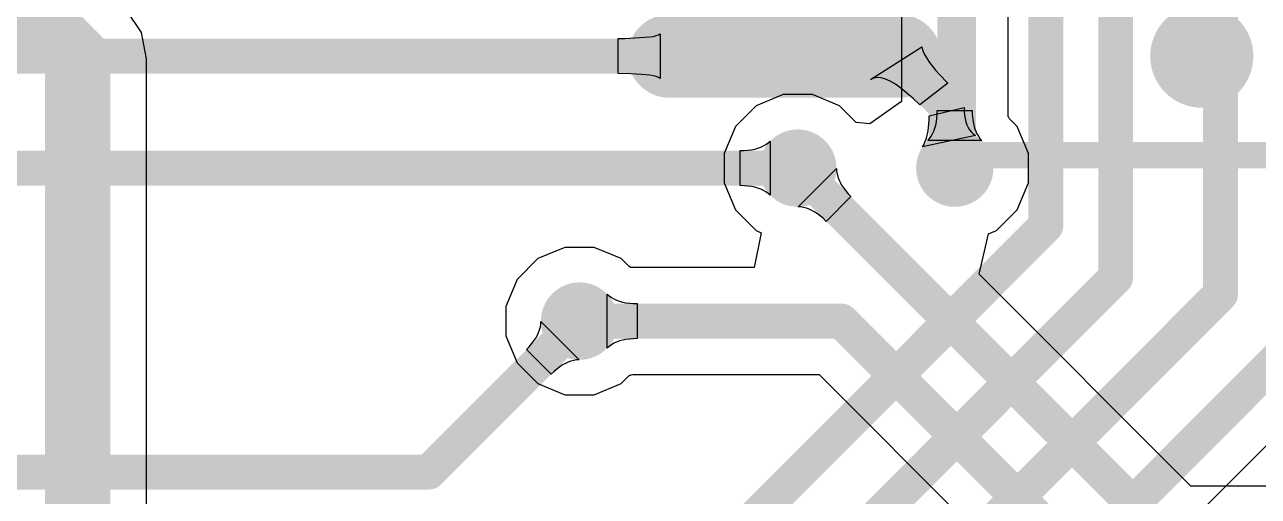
# Model space of a CAD drawing. Header units: millimetres. Extents: x -27 to 79, y -14 to 66.
# Drawn here: x 52.73 to 59.9, y 20.01 to 22.75 of the extents above; entities that cross this region are included whole.
import ezdxf

# ---------------------------------------------------------------- set-up
doc = ezdxf.new("R2010")
doc.units = ezdxf.units.MM
for name, color, linetype in [('BottomLayer', 5, 'Continuous'), ('TopLayer', 1, 'Continuous'), ('TopOverlay', 2, 'Continuous'), ('TopPaste', 8, 'Continuous'), ('TopSolder', 216, 'Continuous'), ('ViaHoleLayer', 16, 'Continuous')]:
    doc.layers.add(name, color=color, linetype=linetype)

msp = doc.modelspace()

# ---------------------------------------------------------------- hatches: boundary and pattern name
at = {"layer": 'BottomLayer'}
h = msp.add_hatch(color=5, dxfattribs=at)
edge = h.paths.add_edge_path()
edge.add_arc((57.2247, 21.9187), 0.225, 0, 360)
h = msp.add_hatch(color=5, dxfattribs=at)
edge = h.paths.add_edge_path()
edge.add_arc((58.1381, 21.9187), 0.225, 0, 360)
h = msp.add_hatch(color=5, dxfattribs=at)
edge = h.paths.add_edge_path()
edge.add_arc((55.9547, 21.0297), 0.225, 0, 360)
at = {"layer": 'TopLayer'}
h = msp.add_hatch(color=1, dxfattribs=at)
edge = h.paths.add_edge_path()
edge.add_arc((57.8166, 22.5697), 0.14, 270, 450)
edge.add_line((57.8166, 22.7097), (56.4766, 22.7097))
edge.add_arc((56.4766, 22.5697), 0.14, 90, 270)
edge.add_line((56.4766, 22.4296), (57.8166, 22.4296))
h = msp.add_hatch(color=1, dxfattribs=at)
edge = h.paths.add_edge_path()
edge.add_arc((57.2247, 21.9187), 0.225, 0, 360)
h = msp.add_hatch(color=1, dxfattribs=at)
edge = h.paths.add_edge_path()
edge.add_arc((58.1381, 21.9187), 0.225, 0, 360)
h = msp.add_hatch(color=1, dxfattribs=at)
edge = h.paths.add_edge_path()
edge.add_arc((55.9547, 21.0297), 0.225, 0, 360)
at = {"layer": 'TopPaste'}
h = msp.add_hatch(color=8, dxfattribs=at)
edge = h.paths.add_edge_path()
edge.add_arc((57.8166, 22.5697), 0.14, 270, 450)
edge.add_line((57.8166, 22.7097), (56.4766, 22.7097))
edge.add_arc((56.4766, 22.5697), 0.14, 90, 270)
edge.add_line((56.4766, 22.4296), (57.8166, 22.4296))
at = {"layer": 'TopSolder'}
h = msp.add_hatch(color=216, dxfattribs=at)
edge = h.paths.add_edge_path()
edge.add_arc((57.8166, 22.5697), 0.2416, 270, 450)
edge.add_line((57.8166, 22.8113), (56.4766, 22.8113))
edge.add_arc((56.4766, 22.5697), 0.2416, 90, 270)
edge.add_line((56.4766, 22.328), (57.8166, 22.328))
at = {"layer": 'ViaHoleLayer'}
h = msp.add_hatch(color=16, dxfattribs=at)
edge = h.paths.add_edge_path()
edge.add_arc((57.2247, 21.9187), 0.1, 0, 360)
h = msp.add_hatch(color=16, dxfattribs=at)
edge = h.paths.add_edge_path()
edge.add_arc((58.1381, 21.9187), 0.1, 0, 360)
h = msp.add_hatch(color=16, dxfattribs=at)
edge = h.paths.add_edge_path()
edge.add_arc((55.9547, 21.0297), 0.1, 0, 360)

# ---------------------------------------------------------------- linework, layer by layer
at = {"layer": 'BottomLayer'}
for p, q in [((58.4488, 22.2281), (58.4488, 24.1802)), ((57.8273, 24.0515), (57.8273, 22.3055)), ((53.4045, 22.7073), (53.3175, 22.8375)), ((53.4351, 22.5537), (53.4045, 22.7073)), ((53.4351, 18.7044), (53.4351, 22.5537)), ((57.1395, 22.3468), (56.9821, 22.2817)), ((57.3098, 22.3468), (57.1395, 22.3468)), ((57.4672, 22.2817), (57.3098, 22.3468)), ((56.9821, 22.2817), (56.8616, 22.1612)), ((57.5646, 22.1842), (57.4672, 22.2817)), ((57.8273, 22.3055), (57.6444, 22.1755)), ((57.6444, 22.1755), (57.5646, 22.1842)), ((58.0275, 22.1687), (58.0314, 22.1881)), ((58.0314, 22.1881), (58.0342, 22.2089)), ((58.0342, 22.2089), (58.0359, 22.231)), ((58.0359, 22.231), (58.0365, 22.2544)), ((58.0365, 22.2544), (58.2397, 22.2544)), ((58.2397, 22.2544), (58.2402, 22.231)), ((58.2402, 22.231), (58.2447, 22.1881)), ((58.2447, 22.1881), (58.2486, 22.1687)), ((58.4497, 22.2193), (58.4488, 22.2281)), ((58.4502, 22.2168), (58.4497, 22.2193)), ((58.4506, 22.2156), (58.4502, 22.2168)), ((58.4513, 22.2144), (58.4506, 22.2156)), ((58.4518, 22.2137), (58.4513, 22.2144)), ((58.4522, 22.213), (58.4518, 22.2137)), ((58.4566, 22.2057), (58.4522, 22.213)), ((58.5011, 22.1612), (58.4566, 22.2057)), ((56.8616, 22.1612), (56.7965, 22.0038)), ((58.0007, 22.1039), (58.0091, 22.1181)), ((58.0091, 22.1181), (58.0163, 22.1336)), ((58.0163, 22.1336), (58.0225, 22.1505)), ((58.0225, 22.1505), (58.0275, 22.1687)), ((58.2486, 22.1687), (58.2536, 22.1505)), ((58.2536, 22.1505), (58.2598, 22.1336)), ((58.2598, 22.1336), (58.267, 22.1181)), ((58.267, 22.1181), (58.2754, 22.1039)), ((58.5663, 22.0038), (58.5011, 22.1612)), ((57.9806, 22.0793), (57.9912, 22.0909)), ((58.2956, 22.0793), (57.9806, 22.0793)), ((57.9912, 22.0909), (58.0007, 22.1039)), ((58.2754, 22.1039), (58.2849, 22.0909)), ((58.2849, 22.0909), (58.2956, 22.0793)), ((56.7965, 22.0038), (56.7965, 21.8335)), ((58.5663, 21.8335), (58.5663, 22.0038)), ((57.2269, 21.6937), (57.4496, 21.9164)), ((57.4496, 21.9164), (57.4503, 21.9007)), ((57.4503, 21.9007), (57.4528, 21.8848)), ((56.7965, 21.8335), (56.8616, 21.6761)), ((57.4528, 21.8848), (57.4569, 21.8688)), ((57.4569, 21.8688), (57.4627, 21.8527)), ((57.4627, 21.8527), (57.4703, 21.8364)), ((57.4703, 21.8364), (57.4796, 21.82)), ((58.5011, 21.6761), (58.5663, 21.8335)), ((57.5339, 21.7531), (57.3902, 21.6094)), ((57.4796, 21.82), (57.4906, 21.8035)), ((57.4906, 21.8035), (57.5033, 21.7868)), ((57.5033, 21.7868), (57.5178, 21.77)), ((57.5178, 21.77), (57.5339, 21.7531)), ((57.2426, 21.693), (57.2269, 21.6937)), ((57.2585, 21.6905), (57.2426, 21.693)), ((57.2745, 21.6864), (57.2585, 21.6905)), ((57.2906, 21.6806), (57.2745, 21.6864)), ((56.8616, 21.6761), (56.9821, 21.5556)), ((57.3069, 21.673), (57.2906, 21.6806)), ((57.3233, 21.6637), (57.3069, 21.673)), ((57.3398, 21.6527), (57.3233, 21.6637)), ((57.3733, 21.6255), (57.3398, 21.6527)), ((57.3902, 21.6094), (57.3733, 21.6255)), ((58.3806, 21.5556), (58.5011, 21.6761)), ((57.0111, 21.5436), (56.9707, 21.3404)), ((56.9821, 21.5556), (57.0111, 21.5436)), ((58.3339, 21.5363), (58.3806, 21.5556)), ((58.2801, 21.3027), (58.3339, 21.5363)), ((55.8695, 21.4578), (55.7121, 21.3927)), ((56.0398, 21.4578), (55.8695, 21.4578)), ((56.1972, 21.3927), (56.0398, 21.4578)), ((55.7121, 21.3927), (55.5916, 21.2722)), ((56.2417, 21.3482), (56.1972, 21.3927)), ((56.249, 21.3438), (56.2417, 21.3482)), ((56.2497, 21.3434), (56.249, 21.3438)), ((56.2504, 21.3429), (56.2497, 21.3434)), ((56.2516, 21.3422), (56.2504, 21.3429)), ((56.2528, 21.3418), (56.2516, 21.3422)), ((56.2584, 21.3407), (56.2528, 21.3418)), ((56.2606, 21.3404), (56.2584, 21.3407)), ((56.9707, 21.3404), (56.2606, 21.3404)), ((55.5916, 21.2722), (55.5265, 21.1148)), ((59.5124, 20.0704), (58.2801, 21.3027)), ((56.1153, 20.8722), (56.1153, 21.1872)), ((56.1153, 21.1872), (56.1269, 21.1765)), ((55.5265, 21.1148), (55.5265, 20.9445)), ((56.1269, 21.1765), (56.1399, 21.167)), ((56.1399, 21.167), (56.1541, 21.1586)), ((56.1541, 21.1586), (56.1696, 21.1514)), ((56.1696, 21.1514), (56.1865, 21.1452)), ((56.1865, 21.1452), (56.2047, 21.1402)), ((56.2047, 21.1402), (56.2241, 21.1363)), ((56.2241, 21.1363), (56.2449, 21.1335)), ((56.2449, 21.1335), (56.267, 21.1318)), ((56.267, 21.1318), (56.2904, 21.1313)), ((56.2904, 21.1313), (56.2904, 20.9281)), ((55.5265, 20.9445), (55.5916, 20.7871)), ((56.1399, 20.8923), (56.1269, 20.8828)), ((56.1541, 20.9007), (56.1399, 20.8923)), ((56.1696, 20.9079), (56.1541, 20.9007)), ((56.1865, 20.9141), (56.1696, 20.9079)), ((56.2047, 20.9191), (56.1865, 20.9141)), ((56.2241, 20.923), (56.2047, 20.9191)), ((56.267, 20.9275), (56.2241, 20.923)), ((56.2904, 20.9281), (56.267, 20.9275)), ((56.1269, 20.8828), (56.1153, 20.8722)), ((55.5916, 20.7871), (55.7121, 20.6666)), ((56.1972, 20.6666), (56.2417, 20.7111)), ((56.2417, 20.7111), (56.249, 20.7155)), ((56.249, 20.7155), (56.2497, 20.7159)), ((56.2497, 20.7159), (56.2504, 20.7164)), ((56.2504, 20.7164), (56.2516, 20.7171)), ((56.2516, 20.7171), (56.2528, 20.7175)), ((56.2528, 20.7175), (56.2553, 20.718)), ((56.2553, 20.718), (56.2641, 20.7189)), ((56.2641, 20.7189), (57.3499, 20.7189)), ((57.3499, 20.7189), (59.8207, 18.2481)), ((55.7121, 20.6666), (55.8695, 20.6015)), ((56.0398, 20.6015), (56.1972, 20.6666)), ((55.8695, 20.6015), (56.0398, 20.6015)), ((65.0432, 20.0704), (59.5124, 20.0704))]:
    msp.add_line(p, q, dxfattribs=at)
for points, const_width in [([(58.1381, 21.9187), (58.1381, 24.1802)], 0.2032), ([(52.1447, 23.4427), (53.0337, 22.5537)], 0.381), ([(53.0337, 18.6167), (53.0337, 22.5537)], 0.381), ([(57.2247, 21.9187), (59.3837, 19.7597)], 0.2032), ([(55.9547, 21.0297), (57.4787, 21.0297)], 0.2032), ([(57.4787, 21.0297), (60.0405, 18.4678)], 0.2032)]:
    msp.add_lwpolyline(points, dxfattribs=dict(at, const_width=const_width))
for points, const_width in [([(52.9384, 22.5537, 1), (53.1289, 22.5537, 1)], 0.1905), ([(52.9384, 22.5537, 1), (53.1289, 22.5537, 1)], 0.1905), ([(57.1739, 21.9187, 1), (57.2755, 21.9187, 1)], 0.1016), ([(58.0873, 21.9187, 1), (58.1889, 21.9187, 1)], 0.1016), ([(55.9039, 21.0297, 1), (56.0055, 21.0297, 1)], 0.1016), ([(57.4279, 21.0297, 1), (57.5295, 21.0297, 1)], 0.1016), ([(57.4279, 21.0297, 1), (57.5295, 21.0297, 1)], 0.1016)]:
    msp.add_lwpolyline(points, format="xyb", close=True, dxfattribs=dict(at, const_width=const_width))
at = {"layer": 'TopLayer'}
for p, q in [((56.384, 22.6847), (56.4003, 22.6888)), ((56.4003, 22.6888), (56.4134, 22.6935)), ((56.4134, 22.6935), (56.4232, 22.6987)), ((56.4232, 22.6987), (56.4232, 22.4406)), ((56.179, 22.6713), (56.218, 22.6715)), ((56.179, 22.4681), (56.179, 22.6713)), ((56.218, 22.6715), (56.3644, 22.6811)), ((56.3644, 22.6811), (56.384, 22.6847)), ((57.6481, 22.4331), (57.9457, 22.6231)), ((57.9457, 22.6231), (57.9498, 22.6076)), ((57.9498, 22.6076), (57.9564, 22.5909)), ((57.9564, 22.5909), (57.9655, 22.5729)), ((57.9655, 22.5729), (57.977, 22.5536)), ((57.977, 22.5536), (57.9909, 22.5332)), ((57.9909, 22.5332), (58.0261, 22.4884)), ((58.0261, 22.4884), (58.0474, 22.4642)), ((56.2538, 22.467), (56.179, 22.4681)), ((56.3156, 22.4637), (56.2538, 22.467)), ((56.3644, 22.4582), (56.3156, 22.4637)), ((56.384, 22.4546), (56.3644, 22.4582)), ((56.4003, 22.4505), (56.384, 22.4546)), ((56.4134, 22.4459), (56.4003, 22.4505)), ((56.4232, 22.4406), (56.4134, 22.4459)), ((57.6665, 22.4415), (57.6481, 22.4331)), ((57.6871, 22.4447), (57.6665, 22.4415)), ((57.71, 22.4429), (57.6871, 22.4447)), ((57.7353, 22.4359), (57.71, 22.4429)), ((57.7629, 22.4238), (57.7353, 22.4359)), ((57.7928, 22.4065), (57.7629, 22.4238)), ((57.825, 22.3842), (57.7928, 22.4065)), ((58.0972, 22.412), (57.9355, 22.2863)), ((58.0474, 22.4642), (58.0972, 22.412)), ((57.8964, 22.3241), (57.825, 22.3842)), ((57.9355, 22.2863), (57.8964, 22.3241)), ((57.9892, 22.2224), (58.1924, 22.272)), ((58.1924, 22.272), (58.1931, 22.2485)), ((57.9877, 22.1765), (57.9888, 22.1989)), ((57.9888, 22.1989), (57.9892, 22.2224)), ((58.1931, 22.2485), (58.1951, 22.2266)), ((58.1951, 22.2266), (58.1984, 22.2063)), ((58.1984, 22.2063), (58.203, 22.1876)), ((58.203, 22.1876), (58.2089, 22.1704)), ((57.9752, 22.0997), (57.9795, 22.1171)), ((57.9795, 22.1171), (57.983, 22.1356)), ((57.983, 22.1356), (57.9877, 22.1765)), ((58.2089, 22.1704), (58.2162, 22.1549)), ((58.2162, 22.1549), (58.2247, 22.141)), ((58.2247, 22.141), (58.2346, 22.1287)), ((58.2346, 22.1287), (58.2458, 22.1179)), ((58.2458, 22.1179), (58.2583, 22.1088)), ((56.9928, 22.0342), (57.0097, 22.0404)), ((57.0097, 22.0404), (57.0252, 22.0476)), ((57.0252, 22.0476), (57.0394, 22.056)), ((57.0394, 22.056), (57.0524, 22.0655)), ((57.0524, 22.0655), (57.064, 22.0762)), ((57.064, 22.0762), (57.064, 21.7612)), ((58.2583, 22.1088), (57.9503, 22.0427)), ((57.9503, 22.0427), (57.9577, 22.0551)), ((57.9577, 22.0551), (57.9643, 22.0687)), ((57.9643, 22.0687), (57.9702, 22.0836)), ((57.9702, 22.0836), (57.9752, 22.0997)), ((56.8889, 22.0203), (56.9123, 22.0208)), ((56.8889, 21.8171), (56.8889, 22.0203)), ((56.9123, 22.0208), (56.9552, 22.0253)), ((56.9552, 22.0253), (56.9746, 22.0292)), ((56.9746, 22.0292), (56.9928, 22.0342)), ((56.9123, 21.8165), (56.8889, 21.8171)), ((56.9344, 21.8148), (56.9123, 21.8165)), ((56.9552, 21.812), (56.9344, 21.8148)), ((56.9746, 21.8081), (56.9552, 21.812)), ((56.9928, 21.8031), (56.9746, 21.8081)), ((57.0097, 21.7969), (56.9928, 21.8031)), ((57.0252, 21.7897), (57.0097, 21.7969)), ((57.0394, 21.7813), (57.0252, 21.7897)), ((57.0524, 21.7718), (57.0394, 21.7813)), ((57.064, 21.7612), (57.0524, 21.7718)), ((55.709, 20.9474), (55.7166, 20.9637)), ((55.7166, 20.9637), (55.7224, 20.9798)), ((55.7224, 20.9798), (55.7265, 20.9958)), ((55.7265, 20.9958), (55.729, 21.0117)), ((55.729, 21.0117), (55.7297, 21.0274)), ((55.7297, 21.0274), (55.9524, 20.8047)), ((55.6615, 20.881), (55.6887, 20.9145)), ((55.6887, 20.9145), (55.6997, 20.931)), ((55.6997, 20.931), (55.709, 20.9474)), ((55.6454, 20.8641), (55.6615, 20.881)), ((55.7891, 20.7204), (55.6454, 20.8641)), ((55.8228, 20.751), (55.806, 20.7365)), ((55.8395, 20.7637), (55.8228, 20.751)), ((55.856, 20.7747), (55.8395, 20.7637)), ((55.8724, 20.784), (55.856, 20.7747)), ((55.8887, 20.7916), (55.8724, 20.784)), ((55.9048, 20.7974), (55.8887, 20.7916)), ((55.9208, 20.8015), (55.9048, 20.7974)), ((55.9367, 20.804), (55.9208, 20.8015)), ((55.9524, 20.8047), (55.9367, 20.804)), ((57.5777, 17.9329), (60.4344, 20.7896)), ((55.806, 20.7365), (55.7891, 20.7204))]:
    msp.add_line(p, q, dxfattribs=at)
at = {"layer": 'TopLayer', "const_width": 0.2032}
for points in [[(59.0743, 21.2831), (59.0743, 32.803)], [(59.6849, 21.1867), (59.6849, 30.306)], [(58.6679, 21.5839), (58.6679, 27.2905)], [(51.3892, 22.5697), (57.1466, 22.5697)], [(57.1466, 22.5697), (57.7959, 22.5697)], [(57.7959, 22.5697), (58.0908, 22.2747)], [(58.0908, 21.9659), (58.0908, 22.2747)], [(58.0908, 21.9659), (58.1381, 21.9187)], [(51.5097, 21.9187), (57.2247, 21.9187)], [(56.7367, 19.6527), (58.6679, 21.5839)], [(56.9438, 19.1527), (59.0743, 21.2831)], [(57.1509, 18.6527), (59.6849, 21.1867)], [(55.0776, 20.1526), (55.9547, 21.0297)], [(57.358, 18.1527), (60.2147, 21.0094)], [(46.5797, 20.1526), (55.0776, 20.1526)]]:
    msp.add_lwpolyline(points, dxfattribs=at)
at = {"layer": 'TopLayer', "const_width": 0.1016}
for points in [[(57.0958, 22.5697, 1), (57.1974, 22.5697, 1)], [(57.0958, 22.5697, 1), (57.1974, 22.5697, 1)], [(57.7451, 22.5697, 1), (57.8467, 22.5697, 1)], [(57.7451, 22.5697, 1), (57.8467, 22.5697, 1)], [(58.04, 22.2747, 1), (58.1416, 22.2747, 1)], [(58.04, 22.2747, 1), (58.1416, 22.2747, 1)], [(58.04, 21.9659, 1), (58.1416, 21.9659, 1)], [(58.04, 21.9659, 1), (58.1416, 21.9659, 1)], [(57.1739, 21.9187, 1), (57.2755, 21.9187, 1)], [(58.0873, 21.9187, 1), (58.1889, 21.9187, 1)], [(58.6171, 21.5839, 1), (58.7187, 21.5839, 1)], [(58.6171, 21.5839, 1), (58.7187, 21.5839, 1)], [(59.0235, 21.2831, 1), (59.1251, 21.2831, 1)], [(59.0235, 21.2831, 1), (59.1251, 21.2831, 1)], [(59.6341, 21.1867, 1), (59.7357, 21.1867, 1)], [(59.6341, 21.1867, 1), (59.7357, 21.1867, 1)], [(55.9039, 21.0297, 1), (56.0055, 21.0297, 1)], [(55.0268, 20.1526, 1), (55.1284, 20.1526, 1)], [(55.0268, 20.1526, 1), (55.1284, 20.1526, 1)]]:
    msp.add_lwpolyline(points, format="xyb", close=True, dxfattribs=at)
at = {"layer": 'TopOverlay', "const_width": 0.1524}
for points in [[(58.1853, 21.9935), (58.1853, 25.1458)], [(58.1853, 21.9935), (60.328, 21.9935)]]:
    msp.add_lwpolyline(points, dxfattribs=at)
at = {"layer": 'TopOverlay'}
for points, const_width in [([(59.7258, 22.5697, 1), (59.4256, 22.5697, 1)], 0.3), ([(59.3506, 22.5697, 1), (59.5006, 22.5697, 1)], 0.15), ([(59.6508, 22.5697, 1), (59.8008, 22.5697, 1)], 0.15), ([(58.1472, 21.9935, 1), (58.2234, 21.9935, 1)], 0.0762), ([(58.1472, 21.9935, 1), (58.2234, 21.9935, 1)], 0.0762)]:
    msp.add_lwpolyline(points, format="xyb", close=True, dxfattribs=dict(at, const_width=const_width))

doc.saveas('drawing.dxf')
